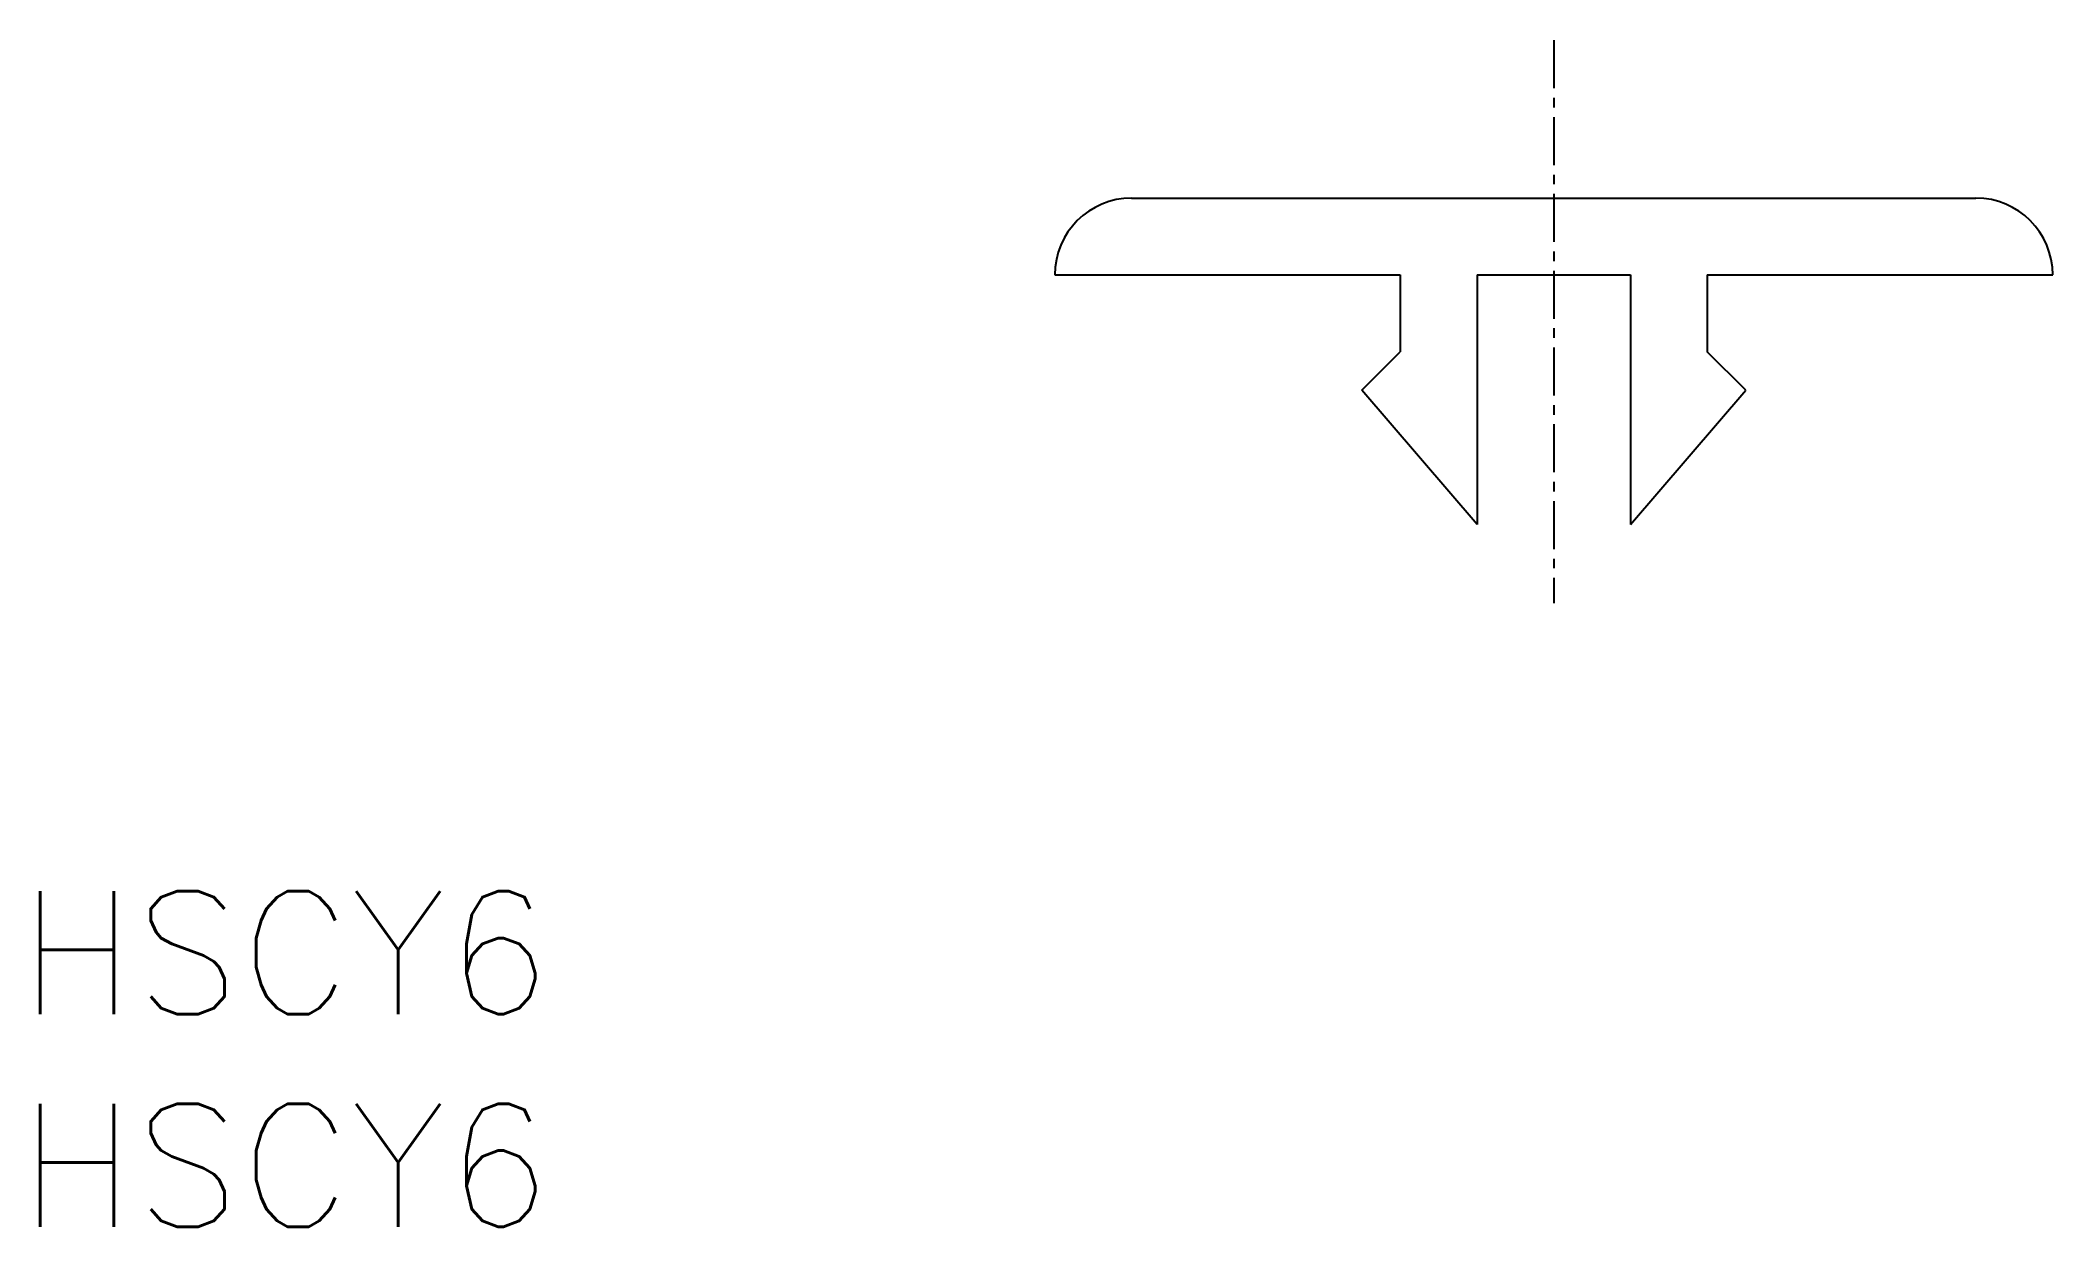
# Model space of a CAD drawing. Extents: x -39.4 to 13, y -26.8 to 4.1.
import ezdxf

# ---------------------------------------------------------------- set-up
doc = ezdxf.new("R2010")
doc.units = 0
doc.linetypes.add('CENTER', pattern=[2, 1.25, -0.25, 0.25, -0.25])
doc.layers.get('0').update_dxf_attribs({"linetype": 'CONTINUOUS'})
doc.layers.add('CENTER', color=1, linetype='CENTER')
doc.styles.get("Standard").update_dxf_attribs({"font": 'txt.shx', "bigfont": 'bigfont.shx'})

msp = doc.modelspace()

# ---------------------------------------------------------------- linework, layer by layer
at = {"color": 7, "linetype": 'CONTINUOUS'}
for p, q in [((-11, 0), (11, 0)), ((-13, -2), (-4, -2)), ((-13, -2), (-13, -2)), ((-4, -2), (-4, -4)), ((-2, -2), (2, -2)), ((-2, -2), (-2, -8.5)), ((2, -2), (2, -8.5)), ((4, -2), (13, -2)), ((4, -2), (4, -4)), ((13, -2), (13, -2)), ((-5, -5), (-4, -4)), ((5, -5), (4, -4)), ((-2, -8.5), (-5, -5)), ((2, -8.5), (5, -5))]:
    msp.add_line(p, q, dxfattribs=at)
for centre, start, end in [((-11, -2), 90, 180), ((11, -2), 0, 90)]:
    msp.add_arc(centre, 2, start, end, dxfattribs=at)
at = {"layer": 'CENTER', "color": 1, "linetype": 'CENTER'}
msp.add_line((0, 4.11), (0, -10.547), dxfattribs=at)

# ---------------------------------------------------------------- texts
at = {"color": 7, "linetype": 'CONTINUOUS'}
for p in [(-39.983, -21.249), (-39.983, -26.786)]:
    msp.add_text('HSCY6', height=3.2, dxfattribs=at).set_placement(p)

doc.saveas('drawing.dxf')
